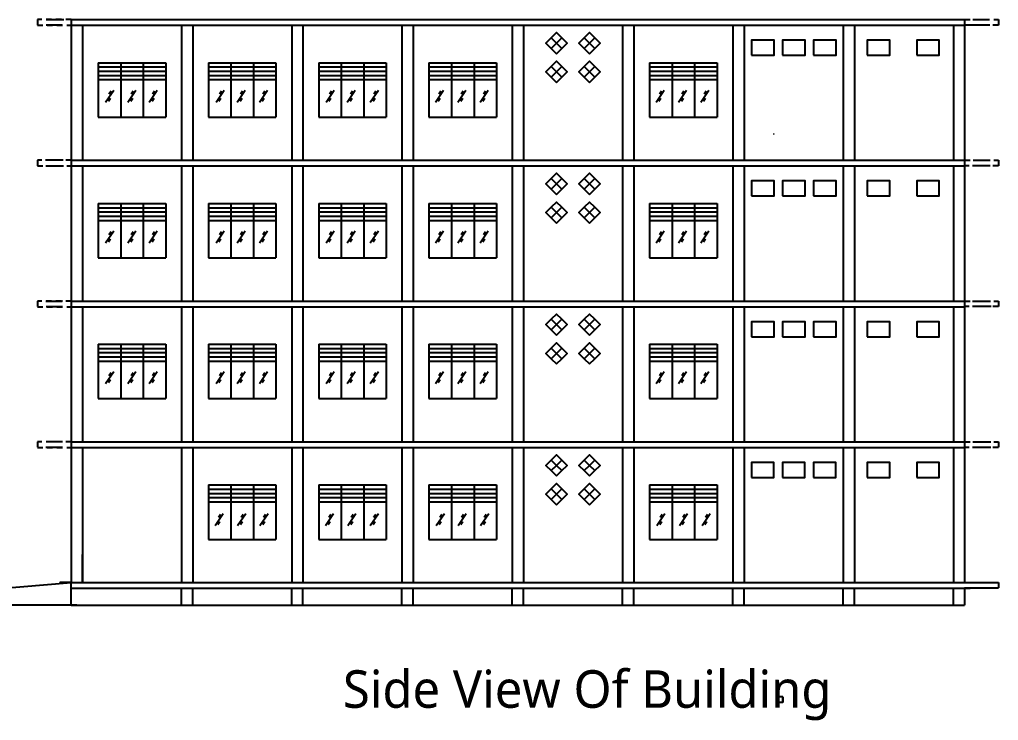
# Paper-space layout 'Layout1' of a CAD drawing. Header units: metres. Extents: x 7 to 253, y 11 to 187.
# Drawn here: x 118.1 to 253.2, y 11.4 to 108.2 of the extents above; entities that cross this region are included whole.
import ezdxf

# ---------------------------------------------------------------- set-up
doc = ezdxf.new("R2010")
doc.units = ezdxf.units.M
doc.linetypes.add('HIDDEN2', pattern=[4.7625, 3.175, -1.5875])
doc.linetypes.add('JIS_02_0.7', pattern=[1.35, 0.75, -0.6])
doc.layers.add('Dot', color=7, linetype='HIDDEN2')
doc.layers.add('lines', color=7, linetype='JIS_02_0.7')
doc.styles.get("Standard").update_dxf_attribs({"font": 'times.ttf'})

psp = doc.layouts.get("Layout1")

# ---------------------------------------------------------------- linework, layer by layer
for p, q in [((121.7262, 108.2328), (124.1683, 108.2328)), ((125.1793, 108.2328), (125.1793, 88.791)), ((125.1793, 108.2328), (248.5696, 108.2328)), ((248.5696, 108.2328), (248.5696, 88.791)), ((249.6803, 108.2328), (251.9474, 108.2328)), ((123.9241, 107.4551), (121.7262, 107.4551)), ((125.1793, 107.4551), (248.5696, 107.4551)), ((126.7346, 107.4551), (126.7346, 88.791)), ((140.4087, 107.4551), (140.4087, 88.791)), ((141.964, 107.4551), (141.964, 88.791)), ((155.638, 107.4551), (155.638, 88.791)), ((157.1934, 107.4551), (157.1934, 88.791)), ((170.8674, 107.4551), (170.8674, 88.791)), ((172.4228, 107.4551), (172.4228, 88.791)), ((186.0968, 107.4551), (186.0968, 88.791)), ((187.6521, 107.4551), (187.6521, 88.791)), ((201.3262, 107.4551), (201.3262, 88.791)), ((202.8815, 107.4551), (202.8815, 88.791)), ((216.5555, 107.4551), (216.5555, 88.791)), ((218.1109, 107.4551), (218.1109, 88.791)), ((231.7849, 107.4551), (231.7849, 88.791)), ((233.3402, 107.4551), (233.3402, 88.791)), ((247.0143, 107.4551), (247.0143, 88.791)), ((252.07, 107.4551), (249.2361, 107.4551)), ((128.9056, 102.2706), (138.2377, 102.2706)), ((128.9056, 102.2706), (128.9056, 94.7532)), ((128.9056, 101.6874), (138.2377, 101.6874)), ((132.0163, 102.2706), (132.0163, 94.7532)), ((135.127, 102.2706), (135.127, 94.7532)), ((138.2377, 102.2706), (138.2377, 94.7532)), ((144.135, 102.2706), (153.467, 102.2706)), ((144.135, 102.2706), (144.135, 94.7532)), ((144.135, 101.6874), (153.467, 101.6874)), ((147.2457, 102.2706), (147.2457, 94.7532)), ((150.3564, 102.2706), (150.3564, 94.7532)), ((153.467, 102.2706), (153.467, 94.7532)), ((159.3644, 102.2706), (168.6964, 102.2706)), ((159.3644, 102.2706), (159.3644, 94.7532)), ((159.3644, 101.6874), (168.6964, 101.6874)), ((162.4751, 102.2706), (162.4751, 94.7532)), ((165.5857, 102.2706), (165.5857, 94.7532)), ((168.6964, 102.2706), (168.6964, 94.7532)), ((174.5937, 102.2706), (183.9258, 102.2706)), ((174.5937, 102.2706), (174.5937, 94.7532)), ((174.5937, 101.6874), (183.9258, 101.6874)), ((177.7044, 102.2706), (177.7044, 94.7532)), ((180.8151, 102.2706), (180.8151, 94.7532)), ((183.9258, 102.2706), (183.9258, 94.7532)), ((205.0525, 102.2706), (214.3845, 102.2706)), ((205.0525, 102.2706), (205.0525, 94.7532)), ((205.0525, 101.6874), (214.3845, 101.6874)), ((208.1632, 102.2706), (208.1632, 94.7532)), ((211.2739, 102.2706), (211.2739, 94.7532)), ((214.3845, 102.2706), (214.3845, 94.7532)), ((128.9056, 101.1041), (138.2377, 101.1041)), ((128.9056, 100.5209), (138.2377, 100.5209)), ((144.135, 101.1041), (153.467, 101.1041)), ((144.135, 100.5209), (153.467, 100.5209)), ((159.3644, 101.1041), (168.6964, 101.1041)), ((159.3644, 100.5209), (168.6964, 100.5209)), ((174.5937, 101.1041), (183.9258, 101.1041)), ((174.5937, 100.5209), (183.9258, 100.5209)), ((205.0525, 101.1041), (214.3845, 101.1041)), ((205.0525, 100.5209), (214.3845, 100.5209)), ((128.9056, 99.9376), (138.2377, 99.9376)), ((144.135, 99.9376), (153.467, 99.9376)), ((159.3644, 99.9376), (168.6964, 99.9376)), ((174.5937, 99.9376), (183.9258, 99.9376)), ((205.0525, 99.9376), (214.3845, 99.9376)), ((129.9347, 96.8224), (131.0497, 98.49)), ((130.3301, 96.9675), (130.6089, 97.3844)), ((130.4024, 97.9696), (130.6811, 98.3865)), ((133.0168, 96.8224), (134.1317, 98.49)), ((133.4122, 96.9675), (133.6909, 97.3844)), ((133.4844, 97.9696), (133.7632, 98.3865)), ((135.9502, 96.8224), (137.0651, 98.49)), ((136.3455, 96.9675), (136.6243, 97.3844)), ((136.4178, 97.9696), (136.6965, 98.3865)), ((145.1941, 96.8224), (146.3091, 98.49)), ((145.5895, 96.9675), (145.8682, 97.3844)), ((145.6617, 97.9696), (145.9405, 98.3865)), ((148.1072, 96.8224), (149.2221, 98.49)), ((148.5026, 96.9675), (148.7813, 97.3844)), ((148.5748, 97.9696), (148.8536, 98.3865)), ((151.1788, 96.8224), (152.2938, 98.49)), ((151.5742, 96.9675), (151.8529, 97.3844)), ((151.6464, 97.9696), (151.9252, 98.3865)), ((160.3768, 96.8224), (161.4918, 98.49)), ((160.7722, 96.9675), (161.0509, 97.3844)), ((160.8445, 97.9696), (161.1232, 98.3865)), ((163.2955, 96.8224), (164.4104, 98.49)), ((163.6909, 96.9675), (163.9696, 97.3844)), ((163.7631, 97.9696), (164.0419, 98.3865)), ((166.4886, 96.8224), (167.6035, 98.49)), ((166.8839, 96.9675), (167.1627, 97.3844)), ((166.9562, 97.9696), (167.235, 98.3865)), ((175.479, 96.8224), (176.594, 98.49)), ((175.8744, 96.9675), (176.1531, 97.3844)), ((175.9466, 97.9696), (176.2254, 98.3865)), ((178.5839, 96.8224), (179.6988, 98.49)), ((178.9793, 96.9675), (179.258, 97.3844)), ((179.0515, 97.9696), (179.3303, 98.3865)), ((181.6436, 96.8224), (182.7586, 98.49)), ((182.039, 96.9675), (182.3178, 97.3844)), ((182.1113, 97.9696), (182.39, 98.3865)), ((205.9467, 96.8224), (207.0616, 98.49)), ((206.342, 96.9675), (206.6208, 97.3844)), ((206.4143, 97.9696), (206.693, 98.3865)), ((209.0556, 96.8224), (210.1706, 98.49)), ((209.451, 96.9675), (209.7297, 97.3844)), ((209.5233, 97.9696), (209.802, 98.3865)), ((212.1267, 96.8224), (213.2416, 98.49)), ((212.5221, 96.9675), (212.8008, 97.3844)), ((212.5943, 97.9696), (212.8731, 98.3865)), ((128.9056, 94.7532), (138.2377, 94.7532)), ((144.135, 94.7532), (153.467, 94.7532)), ((159.3644, 94.7532), (168.6964, 94.7532)), ((174.5937, 94.7532), (183.9258, 94.7532)), ((205.0525, 94.7532), (214.3845, 94.7532)), ((222.1561, 92.4634), (222.2697, 92.4634)), ((124.0914, 88.791), (121.6437, 88.791)), ((121.6657, 88.0133), (124.1134, 88.0133)), ((125.1793, 88.791), (125.1793, 69.3493)), ((125.1793, 88.791), (248.5696, 88.791)), ((125.1793, 88.791), (248.5696, 88.791)), ((125.1793, 88.0133), (248.5696, 88.0133)), ((126.7346, 88.0133), (126.7346, 69.3493)), ((140.4087, 88.0133), (140.4087, 69.3493)), ((141.964, 88.0133), (141.964, 69.3493)), ((155.638, 88.0133), (155.638, 69.3493)), ((157.1934, 88.0133), (157.1934, 69.3493)), ((170.8674, 88.0133), (170.8674, 69.3493)), ((172.4228, 88.0133), (172.4228, 69.3493)), ((186.0968, 88.0133), (186.0968, 69.3493)), ((187.6521, 88.0133), (187.6521, 69.3493)), ((201.3262, 88.0133), (201.3262, 69.3493)), ((202.8815, 88.0133), (202.8815, 69.3493)), ((216.5555, 88.0133), (216.5555, 69.3493)), ((218.1109, 88.0133), (218.1109, 69.3493)), ((231.7849, 88.0133), (231.7849, 69.3493)), ((233.3402, 88.0133), (233.3402, 69.3493)), ((247.0143, 88.0133), (247.0143, 69.3493)), ((248.5696, 88.791), (248.5696, 69.3493)), ((252.1002, 88.017), (249.6331, 88.017)), ((249.7328, 88.7947), (252.0815, 88.7947)), ((128.9056, 82.8289), (138.2377, 82.8289)), ((128.9056, 82.8289), (128.9056, 75.3114)), ((132.0163, 82.8289), (132.0163, 75.3114)), ((135.127, 82.8289), (135.127, 75.3114)), ((138.2377, 82.8289), (138.2377, 75.3114)), ((144.135, 82.8289), (153.467, 82.8289)), ((144.135, 82.8289), (144.135, 75.3114)), ((147.2457, 82.8289), (147.2457, 75.3114)), ((150.3564, 82.8289), (150.3564, 75.3114)), ((153.467, 82.8289), (153.467, 75.3114)), ((159.3644, 82.8289), (168.6964, 82.8289)), ((159.3644, 82.8289), (159.3644, 75.3114)), ((162.4751, 82.8289), (162.4751, 75.3114)), ((165.5857, 82.8289), (165.5857, 75.3114)), ((168.6964, 82.8289), (168.6964, 75.3114)), ((174.5937, 82.8289), (183.9258, 82.8289)), ((174.5937, 82.8289), (174.5937, 75.3114)), ((177.7044, 82.8289), (177.7044, 75.3114)), ((180.8151, 82.8289), (180.8151, 75.3114)), ((183.9258, 82.8289), (183.9258, 75.3114)), ((205.0525, 82.8289), (214.3845, 82.8289)), ((205.0525, 82.8289), (205.0525, 75.3114)), ((208.1632, 82.8289), (208.1632, 75.3114)), ((211.2739, 82.8289), (211.2739, 75.3114)), ((214.3845, 82.8289), (214.3845, 75.3114)), ((128.9056, 82.2456), (138.2377, 82.2456)), ((128.9056, 81.6624), (138.2377, 81.6624)), ((144.135, 82.2456), (153.467, 82.2456)), ((144.135, 81.6624), (153.467, 81.6624)), ((159.3644, 82.2456), (168.6964, 82.2456)), ((159.3644, 81.6624), (168.6964, 81.6624)), ((174.5937, 82.2456), (183.9258, 82.2456)), ((174.5937, 81.6624), (183.9258, 81.6624)), ((205.0525, 82.2456), (214.3845, 82.2456)), ((205.0525, 81.6624), (214.3845, 81.6624)), ((128.9056, 81.0791), (138.2377, 81.0791)), ((128.9056, 80.4959), (138.2377, 80.4959)), ((144.135, 81.0791), (153.467, 81.0791)), ((144.135, 80.4959), (153.467, 80.4959)), ((159.3644, 81.0791), (168.6964, 81.0791)), ((159.3644, 80.4959), (168.6964, 80.4959)), ((174.5937, 81.0791), (183.9258, 81.0791)), ((174.5937, 80.4959), (183.9258, 80.4959)), ((205.0525, 81.0791), (214.3845, 81.0791)), ((205.0525, 80.4959), (214.3845, 80.4959)), ((129.9347, 77.3806), (131.0497, 79.0483)), ((130.4024, 78.5278), (130.6811, 78.9447)), ((133.0168, 77.3806), (134.1317, 79.0483)), ((133.4844, 78.5278), (133.7632, 78.9447)), ((135.9502, 77.3806), (137.0651, 79.0483)), ((136.4178, 78.5278), (136.6965, 78.9447)), ((145.1941, 77.3806), (146.3091, 79.0483)), ((145.6617, 78.5278), (145.9405, 78.9447)), ((148.1072, 77.3806), (149.2221, 79.0483)), ((148.5748, 78.5278), (148.8536, 78.9447)), ((151.1788, 77.3806), (152.2938, 79.0483)), ((151.6464, 78.5278), (151.9252, 78.9447)), ((160.3768, 77.3806), (161.4918, 79.0483)), ((160.8445, 78.5278), (161.1232, 78.9447)), ((163.2955, 77.3806), (164.4104, 79.0483)), ((163.7631, 78.5278), (164.0419, 78.9447)), ((166.4886, 77.3806), (167.6035, 79.0483)), ((166.9562, 78.5278), (167.235, 78.9447)), ((175.479, 77.3806), (176.594, 79.0483)), ((175.9466, 78.5278), (176.2254, 78.9447)), ((178.5839, 77.3806), (179.6988, 79.0483)), ((179.0515, 78.5278), (179.3303, 78.9447)), ((181.6436, 77.3806), (182.7586, 79.0483)), ((182.1113, 78.5278), (182.39, 78.9447)), ((205.9467, 77.3806), (207.0616, 79.0483)), ((206.4143, 78.5278), (206.693, 78.9447)), ((209.0556, 77.3806), (210.1706, 79.0483)), ((209.5233, 78.5278), (209.802, 78.9447)), ((212.1267, 77.3806), (213.2416, 79.0483)), ((212.5943, 78.5278), (212.8731, 78.9447)), ((130.3301, 77.5258), (130.6089, 77.9427)), ((133.4122, 77.5258), (133.6909, 77.9427)), ((136.3455, 77.5258), (136.6243, 77.9427)), ((145.5895, 77.5258), (145.8682, 77.9427)), ((148.5026, 77.5258), (148.7813, 77.9427)), ((151.5742, 77.5258), (151.8529, 77.9427)), ((160.7722, 77.5258), (161.0509, 77.9427)), ((163.6909, 77.5258), (163.9696, 77.9427)), ((166.8839, 77.5258), (167.1627, 77.9427)), ((175.8744, 77.5258), (176.1531, 77.9427)), ((178.9793, 77.5258), (179.258, 77.9427)), ((182.039, 77.5258), (182.3178, 77.9427)), ((206.342, 77.5258), (206.6208, 77.9427)), ((209.451, 77.5258), (209.7297, 77.9427)), ((212.5221, 77.5258), (212.8008, 77.9427)), ((128.9056, 75.3114), (138.2377, 75.3114)), ((144.135, 75.3114), (153.467, 75.3114)), ((159.3644, 75.3114), (168.6964, 75.3114)), ((174.5937, 75.3114), (183.9258, 75.3114)), ((205.0525, 75.3114), (214.3845, 75.3114)), ((121.6602, 69.3493), (123.9578, 69.3493)), ((123.9578, 69.3493), (123.9578, 69.3493)), ((123.9753, 69.3493), (123.9578, 69.3493)), ((125.1793, 69.3493), (125.1793, 49.9075)), ((125.1793, 69.3493), (248.5696, 69.3493)), ((125.1793, 69.3493), (248.5696, 69.3493)), ((248.5696, 69.3493), (248.5696, 49.9075)), ((249.6777, 69.3529), (252.1187, 69.3529)), ((123.9747, 68.5716), (121.7133, 68.5716)), ((125.1793, 68.5716), (248.5696, 68.5716)), ((126.7346, 68.5716), (126.7346, 49.9075)), ((140.4087, 68.5716), (140.4087, 49.9075)), ((141.964, 68.5716), (141.964, 49.9075)), ((155.638, 68.5716), (155.638, 49.9075)), ((157.1934, 68.5716), (157.1934, 49.9075)), ((170.8674, 68.5716), (170.8674, 49.9075)), ((172.4228, 68.5716), (172.4228, 49.9075)), ((186.0968, 68.5716), (186.0968, 49.9075)), ((187.6521, 68.5716), (187.6521, 49.9075)), ((201.3262, 68.5716), (201.3262, 49.9075)), ((202.8815, 68.5716), (202.8815, 49.9075)), ((216.5555, 68.5716), (216.5555, 49.9075)), ((218.1109, 68.5716), (218.1109, 49.9075)), ((231.7849, 68.5716), (231.7849, 49.9075)), ((233.3402, 68.5716), (233.3402, 49.9075)), ((247.0143, 68.5716), (247.0143, 49.9075)), ((252.22, 68.5753), (249.6675, 68.5753)), ((128.9056, 63.3871), (138.2377, 63.3871)), ((128.9056, 63.3871), (128.9056, 55.8696)), ((128.9056, 62.8039), (138.2377, 62.8039)), ((128.9056, 62.2206), (138.2377, 62.2206)), ((132.0163, 63.3871), (132.0163, 55.8696)), ((135.127, 63.3871), (135.127, 55.8696)), ((138.2377, 63.3871), (138.2377, 55.8696)), ((144.135, 63.3871), (153.467, 63.3871)), ((144.135, 63.3871), (144.135, 55.8696)), ((144.135, 62.8039), (153.467, 62.8039)), ((144.135, 62.2206), (153.467, 62.2206)), ((147.2457, 63.3871), (147.2457, 55.8696)), ((150.3564, 63.3871), (150.3564, 55.8696)), ((153.467, 63.3871), (153.467, 55.8696)), ((159.3644, 63.3871), (168.6964, 63.3871)), ((159.3644, 63.3871), (159.3644, 55.8696)), ((159.3644, 62.8039), (168.6964, 62.8039)), ((159.3644, 62.2206), (168.6964, 62.2206)), ((162.4751, 63.3871), (162.4751, 55.8696)), ((165.5857, 63.3871), (165.5857, 55.8696)), ((168.6964, 63.3871), (168.6964, 55.8696)), ((174.5937, 63.3871), (183.9258, 63.3871)), ((174.5937, 63.3871), (174.5937, 55.8696)), ((174.5937, 62.8039), (183.9258, 62.8039)), ((174.5937, 62.2206), (183.9258, 62.2206)), ((177.7044, 63.3871), (177.7044, 55.8696)), ((180.8151, 63.3871), (180.8151, 55.8696)), ((183.9258, 63.3871), (183.9258, 55.8696)), ((205.0525, 63.3871), (214.3845, 63.3871)), ((205.0525, 63.3871), (205.0525, 55.8696)), ((205.0525, 62.8039), (214.3845, 62.8039)), ((205.0525, 62.2206), (214.3845, 62.2206)), ((208.1632, 63.3871), (208.1632, 55.8696)), ((211.2739, 63.3871), (211.2739, 55.8696)), ((214.3845, 63.3871), (214.3845, 55.8696)), ((128.9056, 61.6374), (138.2377, 61.6374)), ((128.9056, 61.0541), (138.2377, 61.0541)), ((144.135, 61.6374), (153.467, 61.6374)), ((144.135, 61.0541), (153.467, 61.0541)), ((159.3644, 61.6374), (168.6964, 61.6374)), ((159.3644, 61.0541), (168.6964, 61.0541)), ((174.5937, 61.6374), (183.9258, 61.6374)), ((174.5937, 61.0541), (183.9258, 61.0541)), ((205.0525, 61.6374), (214.3845, 61.6374)), ((205.0525, 61.0541), (214.3845, 61.0541)), ((129.9347, 57.9389), (131.0497, 59.6065)), ((130.4024, 59.0861), (130.6811, 59.503)), ((133.0168, 57.9389), (134.1317, 59.6065)), ((133.4844, 59.0861), (133.7632, 59.503)), ((135.9502, 57.9389), (137.0651, 59.6065)), ((136.4178, 59.0861), (136.6965, 59.503)), ((145.1941, 57.9389), (146.3091, 59.6065)), ((145.6617, 59.0861), (145.9405, 59.503)), ((148.1072, 57.9389), (149.2221, 59.6065)), ((148.5748, 59.0861), (148.8536, 59.503)), ((151.1788, 57.9389), (152.2938, 59.6065)), ((151.6464, 59.0861), (151.9252, 59.503)), ((160.3768, 57.9389), (161.4918, 59.6065)), ((160.8445, 59.0861), (161.1232, 59.503)), ((163.2955, 57.9389), (164.4104, 59.6065)), ((163.7631, 59.0861), (164.0419, 59.503)), ((166.4886, 57.9389), (167.6035, 59.6065)), ((166.9562, 59.0861), (167.235, 59.503)), ((175.479, 57.9389), (176.594, 59.6065)), ((175.9466, 59.0861), (176.2254, 59.503)), ((178.5839, 57.9389), (179.6988, 59.6065)), ((179.0515, 59.0861), (179.3303, 59.503)), ((181.6436, 57.9389), (182.7586, 59.6065)), ((182.1113, 59.0861), (182.39, 59.503)), ((205.9467, 57.9389), (207.0616, 59.6065)), ((206.4143, 59.0861), (206.693, 59.503)), ((209.0556, 57.9389), (210.1706, 59.6065)), ((209.5233, 59.0861), (209.802, 59.503)), ((212.1267, 57.9389), (213.2416, 59.6065)), ((212.5943, 59.0861), (212.8731, 59.503)), ((130.3301, 58.084), (130.6089, 58.5009)), ((133.4122, 58.084), (133.6909, 58.5009)), ((136.3455, 58.084), (136.6243, 58.5009)), ((145.5895, 58.084), (145.8682, 58.5009)), ((148.5026, 58.084), (148.7813, 58.5009)), ((151.5742, 58.084), (151.8529, 58.5009)), ((160.7722, 58.084), (161.0509, 58.5009)), ((163.6909, 58.084), (163.9696, 58.5009)), ((166.8839, 58.084), (167.1627, 58.5009)), ((175.8744, 58.084), (176.1531, 58.5009)), ((178.9793, 58.084), (179.258, 58.5009)), ((182.039, 58.084), (182.3178, 58.5009)), ((206.342, 58.084), (206.6208, 58.5009)), ((209.451, 58.084), (209.7297, 58.5009)), ((212.5221, 58.084), (212.8008, 58.5009)), ((128.9056, 55.8696), (138.2377, 55.8696)), ((144.135, 55.8696), (153.467, 55.8696)), ((159.3644, 55.8696), (168.6964, 55.8696)), ((174.5937, 55.8696), (183.9258, 55.8696)), ((205.0525, 55.8696), (214.3845, 55.8696)), ((123.9768, 49.1298), (121.6929, 49.1298)), ((123.9731, 49.9075), (121.715, 49.9075)), ((125.1793, 49.9112), (248.5696, 49.9112)), ((125.1793, 49.9112), (125.1793, 30.4694)), ((125.1793, 49.9075), (248.5696, 49.9075)), ((125.1793, 49.9075), (248.5696, 49.9075)), ((125.1793, 49.1335), (248.5696, 49.1335)), ((125.1793, 49.1298), (248.5696, 49.1298)), ((126.7346, 49.1335), (126.7346, 30.4694)), ((140.4087, 49.1335), (140.4087, 30.4694)), ((141.964, 49.1335), (141.964, 30.4694)), ((155.638, 49.1335), (155.638, 30.4694)), ((157.1934, 49.1335), (157.1934, 30.4694)), ((170.8674, 49.1335), (170.8674, 30.4694)), ((172.4228, 49.1335), (172.4228, 30.4694)), ((186.0968, 49.1335), (186.0968, 30.4694)), ((187.6521, 49.1335), (187.6521, 30.4694)), ((201.3262, 49.1335), (201.3262, 30.4694)), ((202.8815, 49.1335), (202.8815, 30.4694)), ((216.5555, 49.1335), (216.5555, 30.4694)), ((218.1109, 49.1335), (218.1109, 30.4694)), ((218.1109, 49.1335), (218.1109, 47.0597)), ((231.7849, 49.1335), (231.7849, 30.4694)), ((233.3402, 49.1335), (233.3402, 30.4694)), ((247.0143, 49.1335), (247.0143, 30.4694)), ((248.5696, 49.9112), (248.5696, 30.4694)), ((252.2077, 49.1335), (249.6634, 49.1335)), ((249.6835, 49.9112), (252.1876, 49.9112)), ((144.135, 43.949), (153.467, 43.949)), ((144.135, 43.949), (144.135, 36.4316)), ((144.135, 43.3658), (153.467, 43.3658)), ((147.2457, 43.949), (147.2457, 36.4316)), ((150.3564, 43.949), (150.3564, 36.4316)), ((153.467, 43.949), (153.467, 36.4316)), ((159.3644, 43.949), (168.6964, 43.949)), ((159.3644, 43.949), (159.3644, 36.4316)), ((159.3644, 43.3658), (168.6964, 43.3658)), ((162.4751, 43.949), (162.4751, 36.4316)), ((165.5857, 43.949), (165.5857, 36.4316)), ((168.6964, 43.949), (168.6964, 36.4316)), ((174.5937, 43.949), (174.5937, 36.4316)), ((174.5937, 43.949), (183.9258, 43.949)), ((174.5937, 43.3658), (183.9258, 43.3658)), ((177.7044, 43.949), (177.7044, 36.4316)), ((180.8151, 43.949), (180.8151, 36.4316)), ((183.9258, 43.949), (183.9258, 36.4316)), ((205.0525, 43.949), (205.0525, 36.4316)), ((205.0525, 43.949), (214.3845, 43.949)), ((205.0525, 43.3658), (214.3845, 43.3658)), ((208.1632, 43.949), (208.1632, 36.4316)), ((211.2739, 43.949), (211.2739, 36.4316)), ((214.3845, 43.949), (214.3845, 36.4316)), ((144.135, 42.7825), (153.467, 42.7825)), ((144.135, 42.1993), (153.467, 42.1993)), ((159.3644, 42.7825), (168.6964, 42.7825)), ((159.3644, 42.1993), (168.6964, 42.1993)), ((174.5937, 42.7825), (183.9258, 42.7825)), ((174.5937, 42.1993), (183.9258, 42.1993)), ((205.0525, 42.7825), (214.3845, 42.7825)), ((205.0525, 42.1993), (214.3845, 42.1993)), ((144.135, 41.616), (153.467, 41.616)), ((159.3644, 41.616), (168.6964, 41.616)), ((174.5937, 41.616), (183.9258, 41.616)), ((205.0525, 41.616), (214.3845, 41.616)), ((145.0568, 38.3469), (146.1717, 40.0146)), ((145.5244, 39.4941), (145.8032, 39.911)), ((148.171, 38.3469), (149.286, 40.0146)), ((148.6387, 39.4941), (148.9174, 39.911)), ((151.2568, 38.3469), (152.3718, 40.0146)), ((151.7245, 39.4941), (152.0032, 39.911)), ((160.2862, 38.3469), (161.4011, 40.0146)), ((160.7538, 39.4941), (161.0325, 39.911)), ((163.4004, 38.3469), (164.5153, 40.0146)), ((163.868, 39.4941), (164.1468, 39.911)), ((166.4862, 38.3469), (167.6012, 40.0146)), ((166.9539, 39.4941), (167.2326, 39.911)), ((175.6089, 38.3469), (176.7238, 40.0146)), ((176.0765, 39.4941), (176.3553, 39.911)), ((178.6031, 38.3469), (179.718, 40.0146)), ((179.0707, 39.4941), (179.3495, 39.911)), ((181.7297, 38.3469), (182.8446, 40.0146)), ((182.1973, 39.4941), (182.4761, 39.911)), ((206.0715, 38.3469), (207.1865, 40.0146)), ((206.5392, 39.4941), (206.8179, 39.911)), ((209.1702, 38.3469), (210.2851, 40.0146)), ((209.6378, 39.4941), (209.9166, 39.911)), ((212.3016, 38.3469), (213.4166, 40.0146)), ((212.7693, 39.4941), (213.048, 39.911)), ((145.4522, 38.4921), (145.7309, 38.909)), ((148.5664, 38.4921), (148.8451, 38.909)), ((151.6522, 38.4921), (151.931, 38.909)), ((160.6815, 38.4921), (160.9603, 38.909)), ((163.7958, 38.4921), (164.0745, 38.909)), ((166.8816, 38.4921), (167.1603, 38.909)), ((176.0043, 38.4921), (176.283, 38.909)), ((178.9985, 38.4921), (179.2772, 38.909)), ((182.1251, 38.4921), (182.4038, 38.909)), ((206.4669, 38.4921), (206.7457, 38.909)), ((209.5656, 38.4921), (209.8443, 38.909)), ((212.697, 38.4921), (212.9757, 38.909)), ((144.135, 36.4316), (153.467, 36.4316)), ((159.3644, 36.4316), (168.6964, 36.4316)), ((174.5937, 36.4316), (183.9258, 36.4316)), ((205.0525, 36.4316), (214.3845, 36.4316)), ((126.7346, 30.4694), (126.7346, 34.3578)), ((87.8511, 27.3587), (125.1793, 30.4694)), ((125.1793, 30.4694), (248.5696, 30.4694)), ((125.1793, 27.3587), (125.1793, 30.4694)), ((125.1793, 30.4694), (248.5696, 30.4694)), ((125.1793, 30.4658), (248.5696, 30.4658)), ((125.1793, 29.6881), (125.1793, 30.4658)), ((125.957, 30.4694), (249.3473, 30.4694)), ((248.5696, 30.4694), (252.458, 30.4694)), ((248.5696, 30.4658), (252.458, 30.4658)), ((249.3473, 30.4694), (253.2356, 30.4694)), ((125.1793, 29.6918), (248.5696, 29.6918)), ((125.1793, 29.6881), (248.5696, 29.6881)), ((125.957, 29.6918), (249.3473, 29.6918)), ((140.4087, 27.3587), (140.4087, 29.6918)), ((141.964, 27.3587), (141.964, 29.6918)), ((155.638, 27.3587), (155.638, 29.6918)), ((157.1934, 27.3587), (157.1934, 29.6918)), ((170.8674, 27.3587), (170.8674, 29.6918)), ((172.4228, 27.3587), (172.4228, 29.6918)), ((186.0968, 27.3587), (186.0968, 29.6918)), ((187.6521, 27.3587), (187.6521, 29.6918)), ((187.6521, 29.6918), (201.3262, 29.6918)), ((187.6521, 29.6881), (201.3262, 29.6881)), ((187.6521, 29.6881), (201.3262, 29.6881)), ((188.4298, 29.6918), (202.1038, 29.6918)), ((201.3262, 27.3587), (201.3262, 29.6918)), ((202.8815, 27.3587), (202.8815, 29.6918)), ((216.5555, 27.3587), (216.5555, 29.6918)), ((218.1109, 27.3587), (218.1109, 29.6918)), ((231.7849, 27.3587), (231.7849, 29.6918)), ((233.3402, 27.3587), (233.3402, 29.6918)), ((247.0143, 27.3587), (247.0143, 29.6918)), ((248.5696, 29.6918), (248.5696, 27.3587)), ((252.458, 29.6918), (248.5696, 29.6918)), ((253.2356, 29.6918), (249.3473, 29.6918)), ((125.1793, 27.3587), (78.4517, 27.3587)), ((125.957, 27.3587), (79.2294, 27.3587)), ((125.1793, 27.3587), (248.5696, 27.3587)), ((222.8222, 14.7), (222.6666, 14.7)), ((222.6666, 13.9223), (222.7444, 13.9223)), ((222.7444, 13.9223), (222.8222, 13.9223)), ((223.4443, 14.7), (222.8222, 14.7)), ((223.4443, 14.7), (223.4443, 13.9223))]:
    psp.add_line(p, q)
for points in [[(191.4558, 104.2439), (192.189, 104.9771), (191.4558, 105.7103), (190.7226, 104.9771)], [(192.189, 104.9771), (192.9222, 105.7103), (192.189, 106.4435), (191.4558, 105.7103)], [(192.9222, 104.2439), (193.6554, 104.9771), (192.9222, 105.7103), (192.189, 104.9771)], [(196.0138, 104.2439), (196.747, 104.9771), (196.0138, 105.7103), (195.2806, 104.9771)], [(196.747, 104.9771), (197.4802, 105.7103), (196.747, 106.4435), (196.0138, 105.7103)], [(197.4802, 104.2439), (198.2134, 104.9771), (197.4802, 105.7103), (196.747, 104.9771)], [(192.189, 103.5107), (192.9222, 104.2439), (192.189, 104.9771), (191.4558, 104.2439)], [(196.747, 103.5107), (197.4802, 104.2439), (196.747, 104.9771), (196.0138, 104.2439)], [(219.1492, 103.3075), (222.2599, 103.3075), (222.2599, 105.3813), (219.1492, 105.3813)], [(223.4264, 103.3075), (226.5371, 103.3075), (226.5371, 105.3813), (223.4264, 105.3813)], [(227.7036, 103.3075), (230.8143, 103.3075), (230.8143, 105.3813), (227.7036, 105.3813)], [(235.1138, 103.3075), (238.2245, 103.3075), (238.2245, 105.3813), (235.1138, 105.3813)], [(241.9546, 103.3075), (245.0653, 103.3075), (245.0653, 105.3813), (241.9546, 105.3813)], [(191.4558, 100.2731), (192.189, 101.0063), (191.4558, 101.7395), (190.7226, 101.0063)], [(192.189, 101.0063), (192.9222, 101.7395), (192.189, 102.4727), (191.4558, 101.7395)], [(192.9222, 100.2731), (193.6554, 101.0063), (192.9222, 101.7395), (192.189, 101.0063)], [(196.0138, 100.2731), (196.747, 101.0063), (196.0138, 101.7395), (195.2806, 101.0063)], [(196.747, 101.0063), (197.4802, 101.7395), (196.747, 102.4727), (196.0138, 101.7395)], [(197.4802, 100.2731), (198.2134, 101.0063), (197.4802, 101.7395), (196.747, 101.0063)], [(192.189, 99.5399), (192.9222, 100.2731), (192.189, 101.0063), (191.4558, 100.2731)], [(196.747, 99.5399), (197.4802, 100.2731), (196.747, 101.0063), (196.0138, 100.2731)], [(192.189, 85.5354), (192.9222, 86.2686), (192.189, 87.0018), (191.4558, 86.2686)], [(196.747, 85.5354), (197.4802, 86.2686), (196.747, 87.0018), (196.0138, 86.2686)], [(191.4558, 84.8022), (192.189, 85.5354), (191.4558, 86.2686), (190.7226, 85.5354)], [(192.189, 84.069), (192.9222, 84.8022), (192.189, 85.5354), (191.4558, 84.8022)], [(192.9222, 84.8022), (193.6554, 85.5354), (192.9222, 86.2686), (192.189, 85.5354)], [(196.0138, 84.8022), (196.747, 85.5354), (196.0138, 86.2686), (195.2806, 85.5354)], [(196.747, 84.069), (197.4802, 84.8022), (196.747, 85.5354), (196.0138, 84.8022)], [(197.4802, 84.8022), (198.2134, 85.5354), (197.4802, 86.2686), (196.747, 85.5354)], [(219.1492, 83.8658), (222.2599, 83.8658), (222.2599, 85.9396), (219.1492, 85.9396)], [(223.4264, 83.8658), (226.5371, 83.8658), (226.5371, 85.9396), (223.4264, 85.9396)], [(227.7036, 83.8658), (230.8143, 83.8658), (230.8143, 85.9396), (227.7036, 85.9396)], [(235.1138, 83.8658), (238.2245, 83.8658), (238.2245, 85.9396), (235.1138, 85.9396)], [(241.9546, 83.8658), (245.0653, 83.8658), (245.0653, 85.9396), (241.9546, 85.9396)], [(192.189, 81.5645), (192.9222, 82.2977), (192.189, 83.0309), (191.4558, 82.2977)], [(196.747, 81.5645), (197.4802, 82.2977), (196.747, 83.0309), (196.0138, 82.2977)], [(191.4558, 80.8313), (192.189, 81.5645), (191.4558, 82.2977), (190.7226, 81.5645)], [(192.189, 80.0982), (192.9222, 80.8313), (192.189, 81.5645), (191.4558, 80.8313)], [(192.9222, 80.8313), (193.6554, 81.5645), (192.9222, 82.2977), (192.189, 81.5645)], [(196.0138, 80.8313), (196.747, 81.5645), (196.0138, 82.2977), (195.2806, 81.5645)], [(196.747, 80.0982), (197.4802, 80.8313), (196.747, 81.5645), (196.0138, 80.8313)], [(197.4802, 80.8313), (198.2134, 81.5645), (197.4802, 82.2977), (196.747, 81.5645)], [(191.4558, 65.3604), (192.189, 66.0936), (191.4558, 66.8268), (190.7226, 66.0936)], [(192.189, 66.0936), (192.9222, 66.8268), (192.189, 67.56), (191.4558, 66.8268)], [(192.9222, 65.3604), (193.6554, 66.0936), (192.9222, 66.8268), (192.189, 66.0936)], [(196.0138, 65.3604), (196.747, 66.0936), (196.0138, 66.8268), (195.2806, 66.0936)], [(196.747, 66.0936), (197.4802, 66.8268), (196.747, 67.56), (196.0138, 66.8268)], [(197.4802, 65.3604), (198.2134, 66.0936), (197.4802, 66.8268), (196.747, 66.0936)], [(219.1492, 64.424), (222.2599, 64.424), (222.2599, 66.4978), (219.1492, 66.4978)], [(223.4264, 64.424), (226.5371, 64.424), (226.5371, 66.4978), (223.4264, 66.4978)], [(227.7036, 64.424), (230.8143, 64.424), (230.8143, 66.4978), (227.7036, 66.4978)], [(235.1138, 64.424), (238.2245, 64.424), (238.2245, 66.4978), (235.1138, 66.4978)], [(241.9546, 64.424), (245.0653, 64.424), (245.0653, 66.4978), (241.9546, 66.4978)], [(192.189, 64.6272), (192.9222, 65.3604), (192.189, 66.0936), (191.4558, 65.3604)], [(196.747, 64.6272), (197.4802, 65.3604), (196.747, 66.0936), (196.0138, 65.3604)], [(192.189, 62.1228), (192.9222, 62.856), (192.189, 63.5892), (191.4558, 62.856)], [(196.747, 62.1228), (197.4802, 62.856), (196.747, 63.5892), (196.0138, 62.856)], [(191.4558, 61.3896), (192.189, 62.1228), (191.4558, 62.856), (190.7226, 62.1228)], [(192.9222, 61.3896), (193.6554, 62.1228), (192.9222, 62.856), (192.189, 62.1228)], [(196.0138, 61.3896), (196.747, 62.1228), (196.0138, 62.856), (195.2806, 62.1228)], [(197.4802, 61.3896), (198.2134, 62.1228), (197.4802, 62.856), (196.747, 62.1228)], [(192.189, 60.6564), (192.9222, 61.3896), (192.189, 62.1228), (191.4558, 61.3896)], [(196.747, 60.6564), (197.4802, 61.3896), (196.747, 62.1228), (196.0138, 61.3896)], [(191.4558, 45.9223), (192.189, 46.6555), (191.4558, 47.3887), (190.7226, 46.6555)], [(192.189, 46.6555), (192.9222, 47.3887), (192.189, 48.1219), (191.4558, 47.3887)], [(192.9222, 45.9223), (193.6554, 46.6555), (192.9222, 47.3887), (192.189, 46.6555)], [(196.0138, 45.9223), (196.747, 46.6555), (196.0138, 47.3887), (195.2806, 46.6555)], [(196.747, 46.6555), (197.4802, 47.3887), (196.747, 48.1219), (196.0138, 47.3887)], [(197.4802, 45.9223), (198.2134, 46.6555), (197.4802, 47.3887), (196.747, 46.6555)], [(192.189, 45.1891), (192.9222, 45.9223), (192.189, 46.6555), (191.4558, 45.9223)], [(196.747, 45.1891), (197.4802, 45.9223), (196.747, 46.6555), (196.0138, 45.9223)], [(219.1294, 44.9859), (222.2401, 44.9859), (222.2401, 47.0597), (219.1294, 47.0597)], [(223.4066, 44.9859), (226.5173, 44.9859), (226.5173, 47.0597), (223.4066, 47.0597)], [(227.6838, 44.9859), (230.7944, 44.9859), (230.7944, 47.0597), (227.6838, 47.0597)], [(235.1138, 44.9859), (238.2245, 44.9859), (238.2245, 47.0597), (235.1138, 47.0597)], [(241.9546, 44.9859), (245.0653, 44.9859), (245.0653, 47.0597), (241.9546, 47.0597)], [(191.4558, 41.9515), (192.189, 42.6847), (191.4558, 43.4179), (190.7226, 42.6847)], [(192.189, 42.6847), (192.9222, 43.4179), (192.189, 44.1511), (191.4558, 43.4179)], [(192.9222, 41.9515), (193.6554, 42.6847), (192.9222, 43.4179), (192.189, 42.6847)], [(196.0138, 41.9515), (196.747, 42.6847), (196.0138, 43.4179), (195.2806, 42.6847)], [(196.747, 42.6847), (197.4802, 43.4179), (196.747, 44.1511), (196.0138, 43.4179)], [(197.4802, 41.9515), (198.2134, 42.6847), (197.4802, 43.4179), (196.747, 42.6847)], [(192.189, 41.2183), (192.9222, 41.9515), (192.189, 42.6847), (191.4558, 41.9515)], [(196.747, 41.2183), (197.4802, 41.9515), (196.747, 42.6847), (196.0138, 41.9515)]]:
    psp.add_lwpolyline(points, close=True)
psp.add_lwpolyline([(222.8222, 13.9223), (223.4443, 13.9223), (223.4443, 14.7)])
at = {"layer": 'Dot'}
psp.add_lwpolyline([(125.1793, 30.4694), (123.624, 30.4694), (123.624, 30.3398)], dxfattribs=at)
at = {"layer": 'lines'}
for points in [[(125.1793, 108.2328), (120.5133, 108.2328), (120.5133, 107.4551), (125.1793, 107.4551)], [(248.5696, 108.2328), (253.2356, 108.2328), (253.2356, 107.4551), (248.5696, 107.4551)], [(125.1793, 88.791), (120.5133, 88.791), (120.5133, 88.0133), (125.1793, 88.0133)], [(248.5696, 88.7947), (253.2356, 88.7947), (253.2356, 88.017), (248.5696, 88.017)], [(125.1793, 69.3493), (120.5133, 69.3493), (120.5133, 68.5716), (125.1793, 68.5716)], [(248.5696, 69.3529), (253.2356, 69.3529), (253.2356, 68.5753), (248.5696, 68.5753)], [(125.1793, 49.9075), (120.5133, 49.9075), (120.5133, 49.1298), (125.1793, 49.1298)], [(248.5696, 49.9112), (253.2356, 49.9112), (253.2356, 49.1335), (248.5696, 49.1335)], [(248.5696, 30.4694), (253.2356, 30.4694), (253.2356, 29.6918), (248.5696, 29.6918)]]:
    psp.add_lwpolyline(points, dxfattribs=at)

# ---------------------------------------------------------------- texts
at = {"insert": (162.7169, 18.3453), "char_height": 5.184467, "attachment_point": 1}
psp.add_mtext_dynamic_manual_height_columns('{\\f@Microsoft YaHei Light|b0|i0|c0|p34;Side View Of Building}', width=67.155196, gutter_width=25.9223, heights=[6.7971], dxfattribs=at)

doc.saveas('drawing.dxf')
